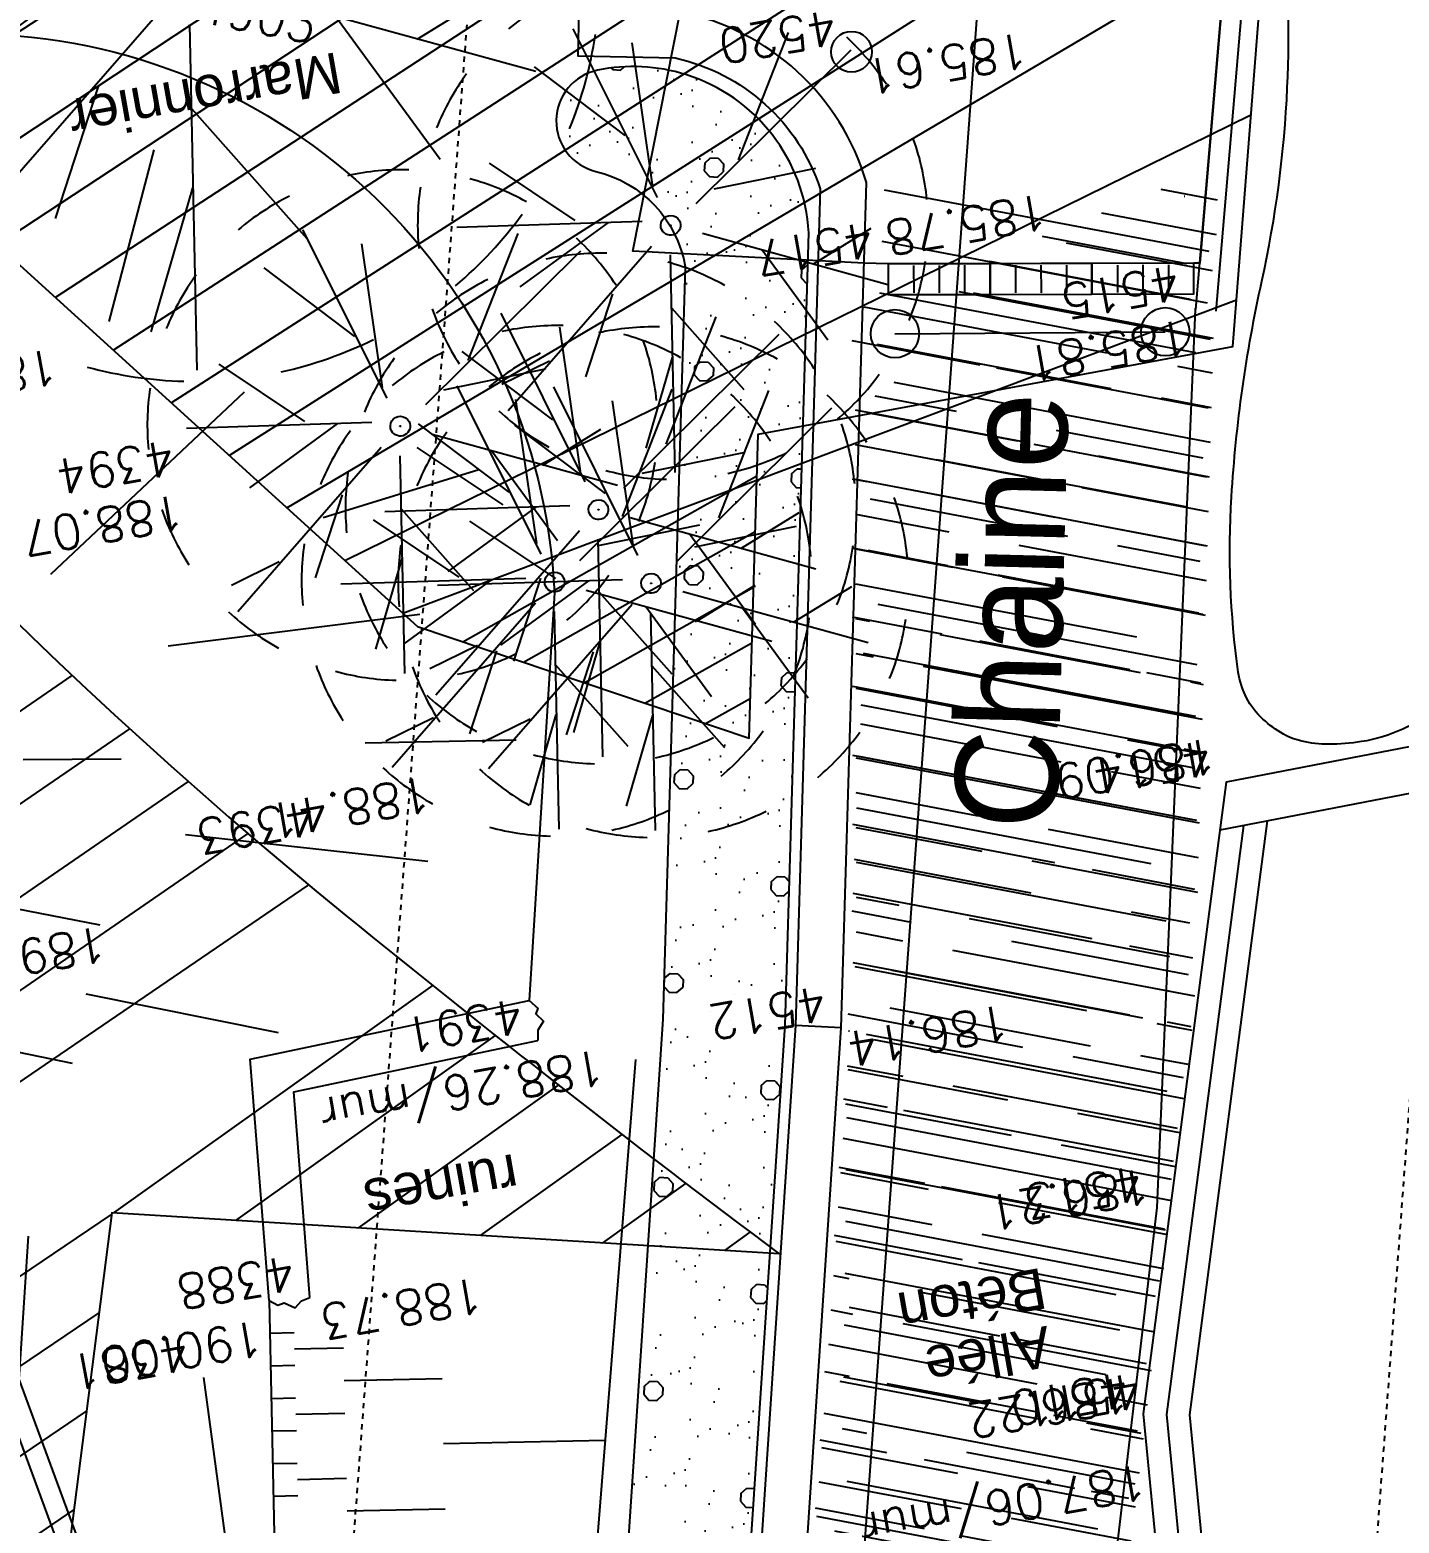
# Model space of a CAD drawing. Extents: x 0 to 613264, y -387505 to 675.
# Drawn here: x 524169 to 537587, y -325397 to -310768 of the extents above; entities that cross this region are included whole.
import ezdxf
from ezdxf.enums import TextEntityAlignment as Align
from ezdxf.lldxf.tags import DXFTag

# ---------------------------------------------------------------- set-up
doc = ezdxf.new("R2010")
doc.units = 0
doc.linetypes.add('STYLE_01', pattern=[0.41664, 0.20828, -0.20836])
for name, color, linetype in [('AEP_SSL', 252, 'Continuous'), ('DWG_280-140115-P - ALTEA-CANA', 252, 'Continuous'), ('Fond topo - ASS', 252, 'Continuous'), ('Fond topo - CLO_MUR', 252, 'Continuous'), ('Fond topo - ESPACE_BOISE', 252, 'Continuous'), ('Fond topo - GAZ', 252, 'Continuous'), ('Fond topo - TAL', 252, 'Continuous'), ('Fond topo - TAL_HAC', 252, 'Continuous'), ('Fond topo - VEG', 252, 'Continuous'), ('Fond topo - VEG_TXT_ESSENCE', 252, 'Continuous'), ('Fond topo - VOI_TXT', 252, 'Continuous'), ('Fond topo - Z_500', 252, 'Continuous'), ('prlm-VRD', 2, 'Continuous'), ('SA - banc', 252, 'Continuous'), ('SA - bordure', 252, 'Continuous'), ('SA - bât E', 252, 'Continuous'), ('SA - béton balayé', 252, 'Continuous'), ('SA - EBC', 252, 'Continuous'), ('SA - enrobé', 252, 'Continuous')]:
    doc.layers.add(name, color=color, linetype=linetype)
for name, color, linetype, plot in [('Fond topo - N', 252, 'Continuous', False), ('Fond topo - NCACHE', 252, 'Continuous', False), ('Fond topo - ZCACHE', 252, 'Continuous', False)]:
    doc.layers.add(name, color=color, linetype=linetype, plot=plot)
doc.layers.add('Fond topo - P', color=252, linetype='Continuous', lineweight=50)
doc.layers.add('Fond topo - VOI', color=252, linetype='Continuous', lineweight=25)
doc.styles.add('2000_ARIAL', font='arial.ttf', dxfattribs={"height": 0.400000006})
doc.styles.add('Futura Std Book', font='')
doc.styles.add('SIMPLEX', font='simplex_.ttf', dxfattribs={"height": 1.25})
doc.styles.get('Futura Std Book').set_extended_font_data('Futura Std Book')
tags = doc.linetypes.add('L1', pattern=[1.0000000298023224, 0.6000000238418579, -0.4000000059604645]).pattern_tags.tags
tags[6:7] = [DXFTag(74, 4), DXFTag(75, 0), DXFTag(340, '0'), DXFTag(46, 0.0), DXFTag(50, 0.0), DXFTag(44, 0.0), DXFTag(45, 0.0)]
tags[4:5] = [DXFTag(74, 4), DXFTag(75, 0), DXFTag(340, '0'), DXFTag(46, 0.0), DXFTag(50, 0.0), DXFTag(44, 0.0), DXFTag(45, 0.0)]
tags = doc.linetypes.add('L16', pattern=[0.37500001490116125, 0.300000011920929, -0.07500000298023224]).pattern_tags.tags
tags[6:7] = [DXFTag(74, 4), DXFTag(75, 0), DXFTag(340, '0'), DXFTag(46, 0.0), DXFTag(50, 0.0), DXFTag(44, 0.0), DXFTag(45, 0.0)]
tags[4:5] = [DXFTag(74, 4), DXFTag(75, 0), DXFTag(340, '0'), DXFTag(46, 0.0), DXFTag(50, 0.0), DXFTag(44, 0.0), DXFTag(45, 0.0)]
tags = doc.linetypes.add('L8', pattern=[0.22500000894069674, 0.1500000059604645, -0.07500000298023224]).pattern_tags.tags
tags[6:7] = [DXFTag(74, 4), DXFTag(75, 0), DXFTag(340, '0'), DXFTag(46, 0.0), DXFTag(50, 0.0), DXFTag(44, 0.0), DXFTag(45, 0.0)]
tags[4:5] = [DXFTag(74, 4), DXFTag(75, 0), DXFTag(340, '0'), DXFTag(46, 0.0), DXFTag(50, 0.0), DXFTag(44, 0.0), DXFTag(45, 0.0)]
pattern_1 = [(34.27639858860678, (-277130161.1279894, -473864756.7787022), (-42.238928459823, 61.97477650275113), [])]

# ---------------------------------------------------------------- blocks, each defined once
blk = doc.blocks.new('ASS07')
at = {"ltscale": 2}
for p, q in [((-0.25, -0.45), (-0.25, 0.4500000000000001)), ((0, -0.45), (0, 0.4500000000000001)), ((0.25, -0.45), (0.25, 0.4500000000000001))]:
    blk.add_line(p, q, dxfattribs=at)
at = {"ltscale": 2, "flags": 128}
blk.add_lwpolyline([(0.5, -0.5), (0.5, 0.5), (-0.5, 0.5), (-0.5, -0.5)], close=True, dxfattribs=at)
blk = doc.blocks.new('GAZ01')
at = {"ltscale": 2}
blk.add_circle((0, 0), 0.2, dxfattribs=at)
blk = doc.blocks.new('PTOPO')
at = {"layer": 'Fond topo - NCACHE', "style": 'SIMPLEX'}
blk.add_attdef('MAT', text='', height=0.34, dxfattribs=at).set_placement((0.09999999986030161, -0.09999999962747097), align=Align.TOP_LEFT)
at = {"layer": 'Fond topo - ZCACHE', "style": 'SIMPLEX'}
blk.add_attdef('ALT', (0.09999999986030161, 0.09999999962747097), '', height=0.34, dxfattribs=at)
blk = doc.blocks.new('VEG12')
at = {"ltscale": 2}
for p, q in [((0.01815258799999997, 0.057406781), (0.100441039, 0.47293725)), ((0.05749608, 0.253444298), (0.145517598, 0.414706841)), ((0.037902722, 0.15845596), (-0.06593155700000003, 0.344147082)), ((-0.158788295, 0.086017079), (-0.245985314, 0.284587218)), ((0.04981112299999996, 0.033821695), (0.391570728, 0.285894318)), ((0.143890955, 0.107467204), (0.230033352, 0.253971609)), ((0.2917471699999999, 0.208620217), (0.392372872, 0.233301274)), ((-0.05229389700000003, 0.02983962500000001), (-0.383643778, 0.204631851)), ((-0.25001839, 0.135126714), (-0.3755999820000001, 0.091127132)), ((0.122915307, -0.02992704099999999), (0.317230371, 0.05540147100000001)), ((0.057557527, -0.01766878999999999), (0.411943876, -0.08413611500000001)), ((-0.05265807700000003, -0.029192154), (-0.412380265, -0.256628677)), ((-0.09359106700000003, -0.049762263), (-0.2956446150000001, -0.04653133200000001)), ((0.184132294, -0.04763066399999999), (0.323120213, -0.192805613)), ((0.01825986499999999, -0.057372749), (0.107637982, -0.4128258760000001)), ((0.02259491799999996, -0.07955337300000001), (0.001649748999999978, -0.36183712)), ((-0.151821475, -0.09483882200000002), (-0.2999525240000001, -0.315936062)), ((0.05371548199999998, -0.188497704), (0.197263789, -0.356749422))]:
    blk.add_line(p, q, dxfattribs=at)
for start, end in [(90, 103.8461539085843), (62.30769199853572, 76.15384597947835), (117.6923078993823, 131.5384619204946), (34.61538499867542, 48.46153799321151), (145.3846149358338, 159.2307690506909), (6.923076979206323, 20.76923090842763), (173.0769230068974, 186.9230769931026), (339.2307689837768, 353.0769230207937), (200.7692310571047, 214.6153850641662), (311.5384620067885, 325.3846150013246), (228.4615380795054, 242.3076921006177), (283.8461540205217, 297.6923080014643), (256.1538460914157, 270)]:
    blk.add_arc((0, 0), 0.496982058, start, end, dxfattribs=at)
blk = doc.blocks.new('VEG14A')
at = {"ltscale": 2, "flags": 128}
for points in [[(0.5, 0, -1), (-0.5, 0, -1)], [(0.016, 0, -1), (-0.016, 0, -1)]]:
    blk.add_lwpolyline(points, format="xyb", close=True, dxfattribs=at)
blk = doc.blocks.new('VEG12A')
at = {"ltscale": 2}
for p, q in [((0.01815258799999997, 0.057406781), (0.100441039, 0.47293725)), ((0.05749608, 0.253444298), (0.145517598, 0.414706841)), ((0.037902722, 0.15845596), (-0.06593155700000003, 0.344147082)), ((-0.158788295, 0.086017079), (-0.245985314, 0.284587218)), ((0.04981112299999996, 0.033821695), (0.391570728, 0.285894318)), ((0.143890955, 0.107467204), (0.230033352, 0.253971609)), ((0.2917471699999999, 0.208620217), (0.392372872, 0.233301274)), ((-0.05229389700000003, 0.02983962500000001), (-0.383643778, 0.204631851)), ((-0.25001839, 0.135126714), (-0.3755999820000001, 0.091127132)), ((0.122915307, -0.02992704099999999), (0.317230371, 0.05540147100000001)), ((0.057557527, -0.01766878999999999), (0.411943876, -0.08413611500000001)), ((-0.05265807700000003, -0.029192154), (-0.412380265, -0.256628677)), ((-0.09359106700000003, -0.049762263), (-0.2956446150000001, -0.04653133200000001)), ((0.01825986499999999, -0.057372749), (0.107637982, -0.4128258760000001)), ((0.184132294, -0.04763066399999999), (0.323120213, -0.192805613)), ((0.02259491799999996, -0.07955337300000001), (0.001649748999999978, -0.36183712)), ((-0.151821475, -0.09483882200000002), (-0.2999525240000001, -0.315936062)), ((0.05371548199999998, -0.188497704), (0.197263789, -0.356749422))]:
    blk.add_line(p, q, dxfattribs=at)
for start, end in [(90, 103.8461539085843), (62.30769199853572, 76.15384597947835), (117.6923078993823, 131.5384619204946), (34.61538499867542, 48.46153799321151), (145.3846149358338, 159.2307690506909), (6.923076979206323, 20.76923090842763), (173.0769230068974, 186.9230769931026), (339.2307689837768, 353.0769230207937), (200.7692310571047, 214.6153850641662), (311.5384620067885, 325.3846150013246), (228.4615380795054, 242.3076921006177), (283.8461540205217, 297.6923080014643), (256.1538460914157, 270)]:
    blk.add_arc((0, 0), 0.496982058, start, end, dxfattribs=at)
blk = doc.blocks.new('A$C1F970F0F')
at = {"layer": 'Fond topo - VEG'}
h = blk.add_hatch(dxfattribs=at)
h.set_pattern_fill('TP146*130', color=256, scale=20.0000003, angle=-10.72360141139323, style=0, pattern_type=2)
h.set_pattern_definition([(267.1623470238551, (5797.476316439056, 2674.924284191456), (94.92676903419465, -104.8279977903264), [7.653668714805026, -192.3463348851949]), (267.1623470238551, (5815.931250627054, 2674.009529851248), (94.92676903419465, -104.8279977903264), [7.653668714805026, -192.3463348851949]), (312.1623470238551, (5797.097412814957, 2667.280000101748), (199.754755486811, -9.901228179996846), [7.653668714805029, -133.7676900065153]), (312.1623470238551, (5810.793850895758, 2679.682780171273), (199.754755486811, -9.901228179996846), [7.653668714805029, -133.7676900065153]), (42.1623470238552, (5797.487144940587, 2674.923747452381), (9.901228179996725, 199.754755486811), [7.653668714805029, -133.7676900065153]), (42.1623470238552, (5809.879096628511, 2661.227845993156), (9.901228179996725, 199.754755486811), [7.653668714805029, -133.7676900065153]), (357.1623470238552, (5802.234703683674, 2661.606755042375), (104.8279977903263, 94.9267690341947), [7.653668714805024, -192.3463348851949]), (357.1623470238552, (5803.149566773293, 2680.061683872666), (104.8279977903263, 94.9267690341947), [7.653668714805024, -192.3463348851949]), (267.1623470238551, (5795.238087393476, 2728.97252944275), (57.45112285733324, -52.90906035294524), [0, -100.0000014999999]), (267.1623470238551, (5807.375360310454, 2736.292635855522), (57.45112285733324, -52.90906035294524), [0, -100.0000014999999]), (267.1623470238551, (5787.712082887806, 2745.399255346415), (57.45112285733324, -52.90906035294524), [0, -100.0000014999999]), (267.1623470238551, (5753.508594646601, 2728.319595069722), (57.45112285733324, -52.90906035294524), [0, -100.0000014999999]), (267.1623470238551, (5748.954771963539, 2715.629476786984), (57.45112285733324, -52.90906035294524), [0, -100.0000014999999]), (267.1623470238551, (5771.861328105058, 2692.81348459426), (57.45112285733324, -52.90906035294524), [0, -100.0000014999999]), (267.1623470238551, (5782.823956359816, 2696.230957689406), (57.45112285733324, -52.90906035294524), [0, -100.0000014999999]), (267.1623470238551, (5783.547242117267, 2680.766187668477), (57.45112285733324, -52.90906035294524), [0, -100.0000014999999]), (267.1623470238551, (5787.003488719228, 2706.742934923612), (57.45112285733324, -52.90906035294524), [0, -100.0000014999999]), (267.1623470238551, (5764.708947579706, 2706.71862177738), (57.15408599563941, -58.9017033377054), [0, -110.0000016499999])])
h.paths.add_polyline_path([(5681.66742986316, 2780.482300601216), (5658.536873919245, 2004.343335571921), (5619.006646432916, 1406.703742254356), (5617.987765996765, 1401.542539254419), (5616.52230896847, 1396.489958774296), (5614.621459933124, 1391.584563068729), (5612.29972647736, 1386.863791148782), (5609.574828545349, 1382.3636727184), (5606.467563117906, 1378.118553703728), (5603.001645376591, 1374.16083362911), (5599.20352797278, 1370.520718514047), (5595.102198787152, 1367.225990450362), (5590.728960008588, 1364.301795409157), (5586.117189011484, 1361.770451556513), (5581.302083595014, 1359.651278350791), (5576.320393890637, 1357.960449965816), (5571.210140762502, 1356.710870987855), (5566.010326932775, 1355.912078514252), (5560.760638231614, 1355.570169060856), (5555.501141228136, 1355.687752031819), (5550.271977580635, 1356.263930161665), (5545.11305712961, 1357.294305977657), (5540.063753883215, 1358.771015297603), (5535.162605037935, 1360.682787641265), (5530.447016990745, 1363.015032047826), (5525.952980299728, 1365.749948497546), (5521.714793979269, 1368.86666334788), (5517.764804960572, 1372.341389291219), (5514.13316019417, 1376.147606520628), (5510.847577076115, 1380.256265449395), (5507.933131906037, 1384.636007816885), (5505.412068208559, 1389.253406592137), (5503.30362721131, 1394.07322101816), (5501.623900934332, 1399.058665194179), (5500.385709502603, 1404.17168932188), (5499.598502949356, 1409.373269773469), (5499.268289316718, 1414.623707260269), (5538.65493396372, 2010.092538035029), (5560.635492601554, 2747.643678896581), (5560.206414730346, 2749.93513978078), (5559.731606054257, 2752.217563402725), (5559.211256482309, 2754.490037201927), (5558.645573957686, 2756.751652501255), (5558.034784842466, 2759.001505287169), (5557.379133304812, 2761.238695851832), (5556.67888134946, 2763.462329830002), (5555.934308983402, 2765.671518072867), (5555.145714034252, 2767.865377440743), (5554.313411686473, 2770.043030606538), (5553.43773467201, 2772.203607062318), (5552.519033258503, 2774.346242931962), (5551.557674540803, 2776.470081484482), (5550.554043042682, 2778.57427368359), (5549.508540024309, 2780.65797803448), (5548.421583507185, 2782.720361716559), (5547.29360808976, 2784.760599860063), (5546.125064635457, 2786.777877026956), (5544.916420362799, 2788.771386435557), (5543.66815863605, 2790.74033123243), (5542.380778495201, 2792.683924012668), (5541.054794617835, 2794.601387869777), (5539.690737226932, 2796.491956033987), (5538.28915148013, 2798.354872651427), (5536.850598116495, 2800.189392946002), (5535.375651952225, 2801.994783409488), (5533.864902899685, 2803.77032217727), (5532.318954921324, 2805.515299510818), (5530.738426069192, 2807.229017505835), (5529.123948406592, 2808.91079105497), (5527.47616728713, 2810.559947794782), (5525.795741647244, 2812.175828524269), (5524.08334318197, 2813.75778698182), (5522.339656752543, 2815.305190621104), (5520.565379328536, 2816.817420906204), (5518.761220382299, 2818.293873142116), (5516.927901197816, 2819.733957079593), (5515.066154939328, 2821.137096902133), (5513.176725696759, 2822.502731691128), (5511.260369177553, 2823.830315200054), (5509.317851381225, 2825.119316863782), (5507.349949027765, 2826.369221433087), (5505.357448910872, 2827.579528812767), (5503.341147734334, 2828.749755324871), (5501.301851515858, 2829.879433063297), (5499.24037565085, 2830.968110355651), (5497.157544523506, 2832.015351836902), (5495.054190592445, 2833.020739001689), (5492.931155047894, 2833.983869795506), (5490.789286633892, 2834.904359027322), (5488.629441763357, 2835.781838726945), (5486.452483888647, 2836.615958074647), (5484.259283416281, 2837.406383701674), (5482.050717317356, 2838.152799384879), (5479.8276684766, 2838.854906738718), (5477.591025829628, 2839.512425189266), (5475.341683612883, 2840.12509164231), (5473.080541113362, 2840.692661289059), (5473.080541078703, 2840.692661106047), (5468.688737542648, 2841.960055526551), (5464.428678193062, 2843.617197897318), (5460.334872862135, 2845.650664104543), (5456.440484802174, 2848.043981604998), (5452.777061658674, 2850.777762460061), (5449.374280075272, 2853.829860802604), (5446.259705299059, 2857.175552202712), (5443.458568061404, 2860.787733932626), (5440.993559783887, 2864.637144415537), (5438.884648921045, 2868.692600188307), (5437.148919364055, 2872.921248876083), (5435.800431992354, 2877.288835034529), (5434.8501105725, 2881.75997768468), (5434.305653589713, 2886.298456775687), (5434.171471500523, 2890.86750725053), (5434.448651308794, 2895.430115994212), (5435.134947556304, 2899.949322120912), (5436.224800847504, 2904.388516501763), (5437.709382353571, 2908.711738078892), (5439.576665802888, 2912.883965163694), (5441.811524688318, 2916.871399495099), (5444.395854936775, 2920.641739598998), (5447.30872130593, 2924.16444254519), (5450.526527229422, 2927.410971879695), (5454.023205786261, 2930.355027717632), (5457.770431283464, 2932.972761178698), (5461.737848075359, 2935.242966221744), (5465.89331674634, 2937.147252551116), (5470.20317486625, 2938.670193867316), (5474.632508940281, 2939.799453144396), (5491.936850364927, 2942.482055398004), (5509.424065647035, 2943.395230446827), (5526.913696670744, 2942.529554882783), (5544.225260336737, 2939.893962047129), (5561.180111126032, 2935.515649492655), (5576.270573065533, 2930.003970629386), (5590.781744124218, 2923.110019586539), (5604.587333433745, 2914.893794910339), (5617.567190713609, 2905.426802131103), (5629.608352033614, 2894.791432965449), (5640.606023114122, 2883.080247057422), (5650.464490995399, 2870.395166904895), (5659.097957237276, 2856.846591152676), (5666.431284737977, 2842.5524331534), (5672.400651331225, 2827.637095096568), (5676.954105701998, 2812.230385564551), (5680.05201893188, 2796.466389365343)])
at = {"layer": 'SA - béton balayé'}
h = blk.add_hatch(dxfattribs=at)
h.set_pattern_fill('BETON_BALAYE', color=256, scale=49.99999999999999, angle=-10.72360141139323, style=0, pattern_type=2)
h.set_pattern_definition([(349.2763985886067, (-277130161.1279894, -473864756.7787022), (117.3825536141096, 28.65896207176165), [749.9999999999999, -99.99999999999999, 250, -49.99999999999999]), (349.2763985886067, (-277130091.1375459, -473864744.5890418), (-36.75306622226226, 74.64222748057564), [150, -16.5, 299.9999999999999, -37.49999999999999]), (349.2763985886067, (-277130128.6565508, -473864719.6726964), (261.6928111209335, -15.46358973923611), [399.9999999999999, -69.99999999999999, 200, -49.99999999999999])])
h.paths.add_polyline_path([(5928.699840157768, 1025.806114872447), (5659.273933119624, 1047.541292403426), (5653.410551694388, 1047.978742823838), (5673.886726811051, 1403.073758729366), (5713.482762941067, 2001.708284296739), (5735.806186699843, 2750.764163918728), (6064.736897038219, 2750.755663699648), (6022.9459868128, 1825.675444912971)])
at = {"layer": 'SA - EBC'}
h = blk.add_hatch(dxfattribs=at)
h.set_pattern_fill('_USER', color=256, scale=74.99999999999999, angle=-325.7236014113932, style=0, pattern_type=0)
h.set_pattern_definition(pattern_1)
edge = h.paths.add_edge_path()
edge.add_line((5801.470568619522, -3162.013069131843), (4083.559282644929, -3271.123614088357))
edge.add_line((4083.559282644929, -3271.123614088356), (4014.481307725509, -3717.332461968055))
edge.add_line((4014.48130772551, -3717.332461968055), (3135.517961824245, -3810.19300101904))
edge.add_line((3135.517961824245, -3810.19300101904), (2274.245008604417, -3693.648081323564))
edge.add_line((2274.245008604417, -3693.648081323564), (1554.636776175834, -3420.099318784944))
edge.add_arc((2508.775769578408, -2315.674454232369), 1459.498372788833, 157.1868533427094, 229.1754823893534, ccw=False)
edge.add_arc((1966.013830892235, -2087.371785851423), 870.6752834691503, 94.3015183869224, 157.1868533106914, ccw=False)
edge.add_line((1900.708697991695, -1219.149067345796), (2859.239020416566, -1223.495634912559))
edge.add_arc((3100.860739749298, 1265.329539486049), 2500.526305395239, 264.4549516394795, 302.9422754293212)
edge.add_arc((4209.331858878893, -445.3369775435177), 462.1229708170858, 302.9422754305585, 376.8336969250394)
edge.add_arc((2214.122706379954, -1049.006753214115), 2546.655714682971, 16.8336969158998, 38.14703645440247)
edge.add_arc((3041.32627014761, -399.2990096244524), 1494.806919462396, 38.14703657403813, 72.97328584086019)
edge.add_line((3479.031970107599, 1029.988031775616), (2182.437305702805, 1414.38613606858))
edge.add_line((2182.437305702805, 1414.38613606858), (1056.590900019184, 1822.819186472099))
edge.add_arc((1766.412018482452, 3779.442320525911), 2081.398594438606, 212.7495497786225, 250.0603089288685, ccw=False)
edge.add_line((15.86575126143373, 2653.472571668582), (-104.0907319930869, 3091.26353710603))
edge.add_line((-104.0907319930869, 3091.26353710603), (-169.6986146466322, 3639.54836895815))
edge.add_line((-169.6986146466322, 3639.548368958149), (-35.58090533515337, 6158.014854826562))
edge.add_arc((-194.3533792400212, 7143.826589584332), 998.5156357593988, 279.1493507374978, 373.962283499627)
edge.add_arc((2392.201579171132, 7786.918955579627), 1666.786287877102, 172.6269749467245, 193.9622835974407, ccw=False)
edge.add_arc((-45.50651600643437, 8102.354993671941), 791.2455775503726, -7.373025019439765, 16.43829965925021)
edge.add_line((713.3969204091394, 8326.263765657093), (486.7428317772967, 9142.81155059313))
edge.add_line((486.7428317772967, 9142.811550593131), (1338.845530021721, 9564.23852196786))
edge.add_line((1338.845530021721, 9564.23852196786), (1632.623584095551, 8945.24637913095))
edge.add_line((1632.623584095551, 8945.246379130947), (1394.029444699765, 8829.874494032001))
edge.add_line((1394.029444699765, 8829.874494032001), (1731.997733793977, 8131.230781666551))
edge.add_arc((1233.216649704336, 7889.945865525577), 554.0766919865823, -19.640967550384175, 25.815335324856676, ccw=False)
edge.add_line((1755.055695752756, 7703.706797235046), (1558.214479468655, 6807.520788570679))
edge.add_line((1558.214479468655, 6807.52078857068), (1570.021725572625, 6609.158708993335))
edge.add_line((1570.021725572625, 6609.158708993335), (1852.913141606868, 5734.125706863067))
edge.add_line((1852.913141606869, 5734.125706863067), (2726.748207475315, 4020.986816292172))
edge.add_line((2726.748207475315, 4020.986816292172), (3802.352916265851, 4004.947770972833))
edge.add_arc((8355.58168857983, 5950.706307988518), 4951.552134169374, 203.138762427905, 230.8301436200186)
edge.add_arc((13583.66465597079, 12367.85935474512), 13228.79229856088, 230.8301435441083, 233.1638398044412)
edge.add_line((5652.622255943647, 1780.153648245416), (4998.697813068342, 1820.441475819727))
edge.add_line((4998.697813068342, 1820.441475819727), (4863.841220233488, 767.0816613875431))
edge.add_line((4863.841220233488, 767.0816613875434), (5595.355488733695, 631.185878681516))
edge.add_line((5595.355488733695, 631.1858786815158), (5852.747939948536, -2020.707044821664))
edge.add_line((5852.747939948536, -2020.707044821665), (5881.394298709887, -2966.563612924887))
edge.add_line((5881.394298709887, -2966.563612924887), (5801.470568619523, -3162.013069131842))
h = blk.add_hatch(dxfattribs=at)
h.set_pattern_fill('_USER', color=256, scale=74.99999999999999, angle=-325.7236014113932, style=0, pattern_type=0)
h.set_pattern_definition(pattern_1)
h.paths.add_polyline_path([(5258.989506963931, 4651.014984356799), (4979.666822061707, 4274.583990936589), (4332.460325507403, 4149.863381154346), (4205.794518420665, 3635.760149207731), (4511.894464099185, 3183.273493731516), (4833.004681518186, 2817.029383936907), (5298.321323071383, 2394.807127551241), (5623.096600573816, 2285.432920207038), (5632.124077353954, 2583.278516646508), (6097.045013464067, 2669.092105601658), (6136.1138070537, 3163.451616814499)])
at = {"layer": 'AEP_SSL', "elevation": 9.999999999999998e-08, "flags": 128}
blk.add_lwpolyline([(-2009.46431272992, 953.3121996921549), (-1974.130445357614, -2549.104167440536), (-1760.191604675106, -3033.974676226209), (-1600.127185498399, -3169.916464212493), (-1007.958216168089, -3359.143878629571), (-742.7402135561805, -3373.227271705965), (185.7644486929067, -3466.149391532337), (1457.680139553027, -3407.246855666408), (3098.737656271729, -3442.411852942929), (4165.909978031491, -3426.731274088185), (4366.116630586753, -3387.312489108264), (5044.428961021786, -3091.927656257742), (5412.289028469191, -2796.609514369696), (5536.700633028197, -2598.110987192279), (5703.441363650248, 1048.232751273365), (5867.406317671058, 3278.047774201862), (6182.748241543506, 4434.064793799239), (6284.146511390897, 4550.427419959863), (6475.981668657886, 4711.41474985716), (8025.350887839351, 5692.826034684554), (8693.398131395103, 6258.370148193826), (10978.7345952306, 10130.53863316135)], dxfattribs=at)
at = {"layer": 'DWG_280-140115-P - ALTEA-CANA', "linetype": 'STYLE_01', "ltscale": 25, "elevation": 9.999999999999998e-08, "flags": 128}
for points in [[(5043.004125510934, -2459.255041660273), (5122.727729839645, -1010.298626305045), (5206.499599843033, 1109.868669945372), (5375.865241031976, 3373.505670248891), (5731.166894470631, 4674.090360429283), (5963.608433077427, 4936.073710200793)], [(6035.461037273133, -2689.127097192409), (6121.64256367179, -1057.51115667685), (6205.025182619102, 1052.804655306938), (6365.893186155989, 3202.867456399637), (6636.799193089617, 4194.521173234315), (6692.315677062305, 4259.243408586225)]]:
    blk.add_lwpolyline(points, dxfattribs=at)
at = {"layer": 'Fond topo - CLO_MUR', "ltscale": 2, "flags": 128}
blk.add_lwpolyline([(5456.395142128901, 2998.98686879822), (5455.365630533699, 2953.998646832196), (5550.618438652878, 2951.818879088522, -0.2646358973957096), (5692.955421208539, 2823.551490841562), (5668.527035515716, 2003.864235244971), (5628.984842897508, 1406.04374522648), (5673.886726811051, 1403.073758729366), (5713.482762941067, 2001.708284296739), (5738.159569745276, 2829.731237332841, 0.2791888452511282), (5555.777136190662, 2996.712608426972)], format="xyb", close=True, dxfattribs=at)
for points in [[(7729.775850657367, 2529.792272331421), (7717.182207746737, 2577.243415526799), (6855.315812784065, 2389.791348361846), (6090.52216368086, 2242.349146044374), (6009.431174386463, 1623.419208712546), (6192.189599084393, -258.9440134780217), (6280.407379690027, -460.4821566829457), (6565.739909591483, -1112.33927420372), (7208.990751020285, -977.770748331734), (7846.813960176586, -837.1789171364164)], [(7530.631141939715, 2495.157360655585), (6864.3582137196, 2345.705981089259), (6084.362195063698, 2195.33296111637)], [(6130.9228353608, 2204.309242733205), (6054.716400969227, 1622.660848794694), (6236.286560473432, -247.463558646892), (6321.631090828101, -442.4376105136299), (6592.30553380346, -1060.807560527946), (7199.539916908129, -933.7737029876957), (7837.12738935258, -793.2338338359044)], [(5152.736620051648, 1734.471776474247), (5134.425246499055, 1970.978951287612), (5407.807740428174, 2028.506503869262)], [(5407.807740462833, 2028.506504052274), (5416.310759509335, 2020.99771179862), (5414.073216608393, 2015.273696717858), (5421.557216200136, 2008.092813322695), (5421.557216148149, 2008.092813048178), (5416.233451123322, 1999.237153894407), (5416.044504946027, 1989.363743232875)], [(5713.482762941067, 2001.708284296739), (5668.527035515716, 2003.864235244971)], [(5192.617266290317, 1737.55950279031), (5177.015851152093, 1939.065228302399), (5416.044504946027, 1989.363743232875)], [(5152.73662001699, 1734.471776291236), (5161.510170000093, 1730.101926724616), (5167.74129292239, 1732.209381318783), (5178.365625447972, 1727.507613462373), (5184.721860549393, 1734.223692189781), (5192.617266290317, 1737.55950279031)]]:
    blk.add_lwpolyline(points, dxfattribs=at)
at = {"layer": 'Fond topo - CLO_MUR', "linetype": 'L16', "ltscale": 2, "flags": 128}
blk.add_lwpolyline([(6107.642515212248, 2199.821101924788), (6032.073787623084, 1623.040028527021), (6214.238079781343, -253.203786299886), (6301.019235204304, -451.4598838248862), (6588.240588227807, -1107.63211648359)], dxfattribs=at)
at = {"layer": 'Fond topo - ESPACE_BOISE', "linetype": 'L1', "ltscale": 2, "flags": 128}
blk.add_lwpolyline([(5801.470568619522, -3162.013069131843), (4083.559282644929, -3271.123614088356), (4014.48130772551, -3717.332461968055), (3135.517961824245, -3810.19300101904), (2274.245008604417, -3693.648081323564), (1554.636776175834, -3420.099318784944, -0.3248648439675891), (1163.447808694293, -1749.787382690587, -0.2814891279475962), (1900.708697991695, -1219.149067345796), (2859.239020416566, -1223.495634912559, 0.1695292870025676), (4460.631470672048, -833.159289007697, 0.3340686001642133), (4651.652558133293, -311.5085830883972, 0.09326601102169153), (4216.884593398947, 524.0158635944096, 0.153138720952933), (3479.031970107599, 1029.988031775616), (2182.437305702805, 1414.38613606858), (1056.590900019184, 1822.819186472099, -0.1642525569996709), (15.86575126143373, 2653.472571668582), (-104.0907319930869, 3091.26353710603), (-169.6986146466322, 3639.548368958149), (-35.58090533515337, 6158.014854826562, 0.4390366150430304), (774.660880078399, 7384.751557306568, -0.09336270405047195), (739.1967976091219, 8000.81547627212, 0.104271961321091), (713.3969204091394, 8326.263765657093), (486.7428317772967, 9142.811550593131), (1338.845530021721, 9564.23852196786), (1632.623584095551, 8945.246379130947), (1394.029444699765, 8829.874494032001), (1731.997733793977, 8131.23078166655, -0.2009829630843761), (1755.055695752756, 7703.706797235046), (1558.214479468655, 6807.52078857068), (1570.021725572625, 6609.158708993335), (1852.913141606869, 5734.125706863067), (2726.748207475315, 4020.986816292172), (3802.352916265851, 4004.947770972833, 0.121417881002313), (5228.074839294609, 2111.882341611708, 0.01018302282179253), (5652.622255943647, 1780.153648245416), (4998.697813068342, 1820.441475819727), (4863.841220233488, 767.0816613875434), (5595.355488733695, 631.1858786815158), (5852.747939948536, -2020.707044821665), (5881.394298709887, -2966.563612924887)], format="xyb", close=True, dxfattribs=at)
blk.add_lwpolyline([(5258.989506963931, 4651.014984356799), (4979.666822061707, 4274.583990936589), (4332.460325507403, 4149.863381154346), (4205.794518420665, 3635.760149207731), (4511.894464099185, 3183.273493731516), (4833.004681518186, 2817.029383936907), (5298.321323071383, 2394.807127551241), (5623.096600573816, 2285.432920207038), (5632.124077353954, 2583.278516646508), (6097.045013464067, 2669.092105601658), (6136.1138070537, 3163.451616814499)], close=True, dxfattribs=at)
at = {"layer": 'Fond topo - TAL', "linetype": 'L8', "ltscale": 2, "flags": 128}
for points in [[(4863.585551100348, 2975.512084517411, -0.3975868780723714), (5432.471705285746, 2427.690768590153), (5407.80774051968, 2028.506503851933)], [(5511.720533736774, 1970.685992963102), (5469.65405216918, 1443.10987456029, 0.3114452429973963), (5373.365730127174, 1338.935073332912), (5357.771929083377, 1103.869262108222, 0.543908174728382), (5418.894990745329, 1058.291169110687, -0.2964359712726868), (5528.270491394276, 1033.74212871635), (5567.851629362558, 757.6249258647738)], [(4896.494145732232, 1795.354174374691), (4887.396724383696, 1654.452406269947), (5010.229639809667, 1321.240776761309, 0.0640209949827817), (5312.295861003335, 553.1526045271564), (5345.165964579062, 411.4034596100782), (5395.943815012242, 45.24917235305611), (5575.903172571897, -764.6772311950485), (5561.052517162196, -1771.728039321692), (5443.38340620394, -2428.385701474031)]]:
    blk.add_lwpolyline(points, format="xyb", dxfattribs=at)
at = {"layer": 'Fond topo - TAL', "ltscale": 2, "flags": 128}
blk.add_lwpolyline([(5152.73662001699, 1734.471776291236), (5159.696713209993, 1415.134485441553), (5225.028864021403, 1162.152916336954), (5286.74877636237, 970.3112397656773), (5448.28975735433, 737.23001961378)], dxfattribs=at)
at = {"layer": 'Fond topo - TAL_HAC', "ltscale": 2}
for p, q in [((4911.768534434015, 2264.433542922476), (5007.763990246272, 2265.367599685886)), ((4892.757638942243, 2120.843195731982), (4987.003238517387, 2102.573905801195)), ((4973.394937967139, 2034.873287768835), (5161.668594890087, 1997.22982738735)), ((4865.76181853603, 1986.546193146373), (4959.786637600592, 1967.172670080836)), ((5153.432629384537, 1702.538047310876), (5177.426930870351, 1703.061013369261)), ((5177.77493552224, 1687.094148648151), (5225.76353864291, 1688.140080926272)), ((5154.128638643249, 1670.604318256339), (5178.122940185911, 1671.127284114384)), ((5226.45954795847, 1656.206351671394), (5322.436754153371, 1658.298215857281)), ((5154.824647976137, 1638.670589092968), (5178.818949461953, 1639.193555151353)), ((5179.1669541485, 1623.226690613254), (5227.155557234511, 1624.272622708363)), ((5155.520657291697, 1606.73685983809), (5179.5149588295, 1607.259826170993)), ((5323.828772796959, 1594.43075791389), (5481.99455110491, 1597.87804828872)), ((5156.216666659245, 1574.80313085773), (5180.210968167936, 1575.326096911783)), ((5180.558972831606, 1559.359232378016), (5228.547575826113, 1560.405164490455)), ((5156.912675935286, 1542.869401894699), (5180.906977535483, 1543.392367931423)), ((5229.243585159001, 1528.471435327083), (5325.220791353901, 1530.56329951297))]:
    blk.add_line(p, q, dxfattribs=at)
at = {"layer": 'Fond topo - TAL_HAC', "ltscale": 2, "flags": 128}
for points in [[(4996.110759544651, 2693.483219990272), (5040.093505845768, 2861.70622434965)], [(4938.920358710557, 2446.133105225571), (5128.65351927327, 2624.834049295069)], [(5205.709004094817, 2501.470033245763), (5358.42137222466, 2548.70942950979)], [(5053.799166876795, 2375.912138986372), (5300.468397957519, 2407.089008982155)], [(5247.049329650356, 2280.739605870557), (5394.878302788581, 2283.900278707974)], [(5070.736743772337, 2190.959390544754), (5308.318937887425, 2165.006352446093)]]:
    blk.add_lwpolyline(points, dxfattribs=at)
at = {"layer": 'Fond topo - VEG', "linetype": 'L8', "ltscale": 2, "flags": 128}
for points in [[(6126.727747049433, 2304.061476285623, -0.1732888690432868), (6102.581235373374, 2349.997525856042, -0.0508890116308752), (6095.857340735886, 2521.875654710492, -0.0386629591409588), (6125.608919157425, 2733.183983206446, 0.04316977958239364), (6150.559671984999, 2922.734117696825, 0.0353710499508257), (6145.998574597054, 3097.317748161249, -0.04151246656344463), (6143.935963930468, 3246.17985755902, -0.07825849820887826), (6179.607406451853, 3401.805474372008, 0.07744789971661276), (6215.901003647436, 3558.981919075625, 0.06149378927511025), (6208.375924854068, 3707.902976237563, -0.06073956917948042), (6200.531552762145, 3858.647761765046, -0.05204674825157406), (6230.7983895258, 4031.505901908121, 0.06675750323585504), (6250.469210656124, 4167.142637314562, 0.025670157375637), (6245.881806278992, 4280.002391043279, -0.02651846335887715), (6241.626195431167, 4389.264050757969, -0.01155330390985834), (6243.355179510549, 4435.719484082019, -0.01897018986328855), (6246.13278066693, 4463.901413466268, -0.1145297545621785), (6255.789441754406, 4489.229968720707, -0.08440652786009567), (6280.997918423193, 4515.714197702435, -0.1084198486250266), (6305.800532160016, 4526.959256335407, -0.1011423353125477), (6334.947780047085, 4527.194413794164, -0.1032633884982007), (6365.949027258232, 4514.111820601956, -0.1071998021190175), (6388.110607905014, 4490.422289899531, -0.05568834109540827), (6405.779070714256, 4451.614851286478, -0.07246199636495074), (6411.377345286576, 4419.255514848068, -0.02401529230777726), (6410.576199302544, 4381.797833343162, 0.02046775607659728), (6409.324746116832, 4337.862569346122, 0.03858989738268137), (6418.61477645759, 4234.450990949024, -0.05510517158192826), (6422.73706464406, 4161.745127455149, -0.06022444819988705), (6414.040487528225, 4112.201962683026, 0.04813009251129964), (6401.682945357792, 4050.570387419985, 0.03319103436730272), (6399.339312853017, 3984.279470352506, -0.02318773307712683), (6397.882876964231, 3889.395712822452, -0.06193645145952207), (6373.687695968691, 3760.413536495536, 0.05632341114831078), (6345.51491510971, 3618.977442973709, 0.1063178399564556), (6363.514090879794, 3478.851422113212, -0.09680147185014497), (6386.13497547047, 3325.642968625706, -0.07888339118735782), (6359.437800283662, 3196.499683631936, 0.0976752058397291), (6341.722232569164, 3091.124721665765, 0.05553186209350269), (6357.096499566722, 2981.328348065176, -0.07160716225814948), (6366.305953621561, 2895.668239978307, -0.003764726506217527), (6361.813234161172, 2792.213188795524, -0.004345252965709072), (6356.467450687216, 2702.654249848009, -0.003010567731100479), (6347.428315699053, 2581.271676234953, -0.01408587215240294), (6344.610134765176, 2555.404935589592, -0.04006767187352891), (6336.954146448975, 2520.643757193586, 0.02217965443780103), (6320.906362764812, 2458.451016601791, 0.02305005866794476), (6313.405529578435, 2412.578617432685, -0.02117118948215652), (6305.42732584992, 2362.609032426789, -0.05258098112305663), (6295.575532431511, 2331.395087404863, -0.06419298512500282), (6281.795473714037, 2308.35432565896, -0.120668352995315), (6263.740191009645, 2294.242634630788, -0.06491961111852344), (6223.384009530683, 2282.042473573803, -0.04286411078666719), (6190.998804359751, 2279.503356150837, -0.05265038566489467), (6164.695281395306, 2282.478668846067, -0.07490502267167237), (6146.951645691664, 2289.307145747945, -0.05675209825271085)], [(5681.66742986316, 2780.482300601216, 0.3129583549173502), (5561.180111126032, 2935.515649492655, 0.1277232230627884), (5474.632508940281, 2939.799453144396, 0.8008543665691817), (5473.080541078703, 2840.692661106047, -0.2983462869297074), (5560.635492601554, 2747.643678896581), (5538.65493396372, 2010.092538035029), (5499.268289316718, 1414.623707260269, 0.9182683776544964), (5619.006646432916, 1406.703742254356), (5658.536873919245, 2004.343335571921)]]:
    blk.add_lwpolyline(points, format="xyb", close=True, dxfattribs=at)
at = {"layer": 'Fond topo - VOI', "linetype": 'L16', "ltscale": 2, "flags": 128}
blk.add_lwpolyline([(5885.433544670601, -1160.638824703835), (5893.049179042596, 63.71261216577636), (5896.498353423958, 594.27055998838), (5926.884942115833, 1010.569223018564), (6022.9459868128, 1825.675444912971), (6060.621236201661, 2705.53410676588), (6060.736130674379, 2706.811345620326)], dxfattribs=at)
at = {"layer": 'Fond topo - VOI', "linetype": 'L8', "ltscale": 2, "flags": 128}
blk.add_lwpolyline([(4916.670789571437, 1797.445066446339), (4907.628248765202, 1657.393292714828), (5029.36398459718, 1327.158006802055, 0.06431939295348131), (5331.153447349508, 560.3676835223466), (5364.852579906286, 415.0434311882591), (5415.643120759599, 48.79763488427534), (5595.427037839852, -760.3391798385524)], format="xyb", dxfattribs=at)
blk.add_lwpolyline([(5088.515522989952, 1659.226465823273), (5128.801127738278, 1361.599073074918), (5254.855871244914, 960.2006673158943), (5468.850842679809, 669.6589796635931), (5625.650588417848, 675.8970783981483)], dxfattribs=at)
at = {"layer": 'SA - banc', "elevation": 9.999999999999998e-08, "flags": 128}
blk.add_lwpolyline([(5766.11415310431, 2681.682730455937), (6030.932372982445, 2683.545790326803)], dxfattribs=at)
at = {"layer": 'SA - banc'}
for centre in [(6030.932372982445, 2683.545790326803), (5766.11415310431, 2681.682730455937)]:
    blk.add_circle(centre, 23.6768464, dxfattribs=at)
at = {"layer": 'SA - bordure', "elevation": 9.999999999999998e-08, "flags": 128}
for points in [[(6170.297797791402, 6117.033257469077), (6204.970432962968, 5456.184269140444), (6198.184139780045, 4315.030256060149), (6060.621236201661, 2705.53410676588)], [(6193.646684083801, 6053.728895439572), (6224.973551123254, 5456.649144423563), (6218.179066948014, 4314.117762685518), (6080.548583598274, 2703.83092545444)]]:
    blk.add_lwpolyline(points, dxfattribs=at)
at = {"layer": 'SA - enrobé'}
blk.add_lwpolyline([(6198.184139780045, 4315.030256060149), (6064.736897038219, 2750.755663699648), (6058.983013706526, 2750.626414559865), (5759.433549099456, 2750.060019310214), (5735.806186699843, 2750.764163918728), (5509.099509814258, 2762.637130357428), (5555.777136190662, 2996.712608426972), (5104.899173459099, 3100.991055113996), (4572.587388874553, 3138.551197714189), (4572.7933101014, 3159.23374594263), (4745.451040933751, 3782.601481191716)], dxfattribs=at)
at = {"layer": 'Fond topo - ASS', "ltscale": 2, "xscale": 99.84999999999998, "yscale": 30, "zscale": 99.99999999999997, "rotation": 180.1083360554341}
for p in [(5809.38682220342, 2735.154445329676), (5909.236643848174, 2735.343243946743), (6009.086465217722, 2735.532042236777)]:
    blk.add_blockref('ASS07', p, dxfattribs=at)
at = {"layer": 'Fond topo - GAZ', "ltscale": 2, "xscale": 99.99999999999999, "yscale": 99.99999999999999, "zscale": 99.99999999999999, "rotation": 89.94118289517037}
blk.add_blockref('GAZ01', (5723.53212349171, 2957.849310302066), dxfattribs=at)
at = {"layer": 'Fond topo - P', "ltscale": 2}
ref = blk.add_blockref('PTOPO', (5723.53212349171, 2957.849310302066), dxfattribs=dict(at, xscale=99.99999999999994, yscale=99.99999999999994, zscale=99.99999999999994, rotation=190.0656205306617))
ref.add_attrib('MAT', '4520', dxfattribs={"layer": 'Fond topo - N', "color": 0, "ltscale": 2, "height": 33.99999999999999, "rotation": 190.0656204987762, "style": 'SIMPLEX'}).set_placement((5711.938281659811, 2965.947633052425), align=Align.TOP_LEFT)
ref.add_attrib('ALT', '185.61', (5893.120969143289, 2977.334510326413), dxfattribs={"layer": 'Fond topo - Z_500', "color": 0, "ltscale": 2, "height": 33.99999999999999, "rotation": 190.0656204987762, "style": 'SIMPLEX'})
ref = blk.add_blockref('PTOPO', (5759.443540178204, 2750.060040785661), dxfattribs=dict(at, xscale=99.99999999999994, yscale=99.99999999999994, zscale=99.99999999999994, rotation=190.0656205306617))
ref.add_attrib('MAT', '4517', dxfattribs={"layer": 'Fond topo - N', "color": 0, "ltscale": 2, "height": 33.99999999999999, "rotation": 190.0656204987762, "style": 'SIMPLEX'}).set_placement((5747.849698328975, 2758.158363444515), align=Align.TOP_LEFT)
ref.add_attrib('ALT', '185.78', (5912.370303877328, 2819.330727783794), dxfattribs={"layer": 'Fond topo - Z_500', "color": 0, "ltscale": 2, "height": 33.99999999999999, "rotation": 190.0656204987762, "style": 'SIMPLEX'})
ref = blk.add_blockref('PTOPO', (6059.353375234507, 2707.784214714819), dxfattribs=dict(at, xscale=99.99999999999994, yscale=99.99999999999994, zscale=99.99999999999994, rotation=190.0656205306617))
ref.add_attrib('MAT', '4515', dxfattribs={"layer": 'Fond topo - N', "color": 0, "ltscale": 2, "height": 33.99999999999999, "rotation": 190.0656204987762, "style": 'SIMPLEX'}).set_placement((6047.759533402606, 2715.882537465178), align=Align.TOP_LEFT)
ref.add_attrib('ALT', '185.81', (6051.25505248848, 2696.190372905796), dxfattribs={"layer": 'Fond topo - Z_500', "color": 0, "ltscale": 2, "height": 33.99999999999999, "rotation": 190.0656204987762, "style": 'SIMPLEX'})
ref = blk.add_blockref('PTOPO', (4780.445842079525, 2655.106629438501), dxfattribs=dict(at, xscale=99.99999999999994, yscale=99.99999999999994, zscale=99.99999999999994, rotation=190.0656205306617))
ref.add_attrib('MAT', '4905', dxfattribs={"layer": 'Fond topo - N', "color": 0, "ltscale": 2, "height": 33.99999999999999, "rotation": 190.0656204987762, "style": 'SIMPLEX'}).set_placement((4768.852000230297, 2663.204952097355), align=Align.TOP_LEFT)
ref.add_attrib('ALT', '188.82', (4942.43662945056, 2667.247646808706), dxfattribs={"layer": 'Fond topo - Z_500', "color": 0, "ltscale": 2, "height": 33.99999999999999, "rotation": 190.0656204987762, "style": 'SIMPLEX'})
ref = blk.add_blockref('PTOPO', (5074.465033712771, 2536.368361119424), dxfattribs=dict(at, xscale=99.99999999999994, yscale=99.99999999999994, zscale=99.99999999999994, rotation=190.0656205306617))
ref.add_attrib('MAT', '4394', dxfattribs={"layer": 'Fond topo - N', "color": 0, "ltscale": 2, "height": 33.99999999999999, "rotation": 190.0656204987762, "style": 'SIMPLEX'}).set_placement((5062.871191880871, 2544.466683869783), align=Align.TOP_LEFT)
ref.add_attrib('ALT', '188.07', (5066.366710966744, 2524.774519310401), dxfattribs={"layer": 'Fond topo - Z_500', "color": 0, "ltscale": 2, "height": 33.99999999999999, "rotation": 190.0656204987762, "style": 'SIMPLEX'})
ref = blk.add_blockref('PTOPO', (6090.522163618465, 2242.349146340553), dxfattribs=dict(at, xscale=99.99999999999994, yscale=99.99999999999994, zscale=99.99999999999994, rotation=190.0656205306617))
ref.add_attrib('MAT', '4514', dxfattribs={"layer": 'Fond topo - N', "color": 0, "ltscale": 2, "height": 33.99999999999999, "rotation": 190.0656204987762, "style": 'SIMPLEX'}).set_placement((6078.928321792113, 2250.447468995074), align=Align.TOP_LEFT)
ref.add_attrib('ALT', '186.09', (6077.899130899342, 2286.291465976166), dxfattribs={"layer": 'Fond topo - Z_500', "color": 0, "ltscale": 2, "height": 33.99999999999999, "rotation": 190.0656204987762, "style": 'SIMPLEX'})
ref = blk.add_blockref('PTOPO', (5212.038685683137, 2183.648832975141), dxfattribs=dict(at, xscale=99.99999999999994, yscale=99.99999999999994, zscale=99.99999999999994, rotation=190.0656205306617))
ref.add_attrib('MAT', '4393', dxfattribs={"layer": 'Fond topo - N', "color": 0, "ltscale": 2, "height": 33.99999999999999, "rotation": 190.0656204987762, "style": 'SIMPLEX'}).set_placement((5200.444843851238, 2191.7471557255), align=Align.TOP_LEFT)
ref.add_attrib('ALT', '188.41', (5308.172356378912, 2248.294368290308), dxfattribs={"layer": 'Fond topo - Z_500', "color": 0, "ltscale": 2, "height": 33.99999999999999, "rotation": 190.0656204987762, "style": 'SIMPLEX'})
ref = blk.add_blockref('PTOPO', (4812.83252868717, 2086.441967357359), dxfattribs=dict(at, xscale=99.99999999999994, yscale=99.99999999999994, zscale=99.99999999999994, rotation=190.0656205306617))
ref.add_attrib('MAT', '4392', dxfattribs={"layer": 'Fond topo - N', "color": 0, "ltscale": 2, "height": 33.99999999999999, "rotation": 190.0656204987762, "style": 'SIMPLEX'}).set_placement((4801.238686820611, 2094.540289924706), align=Align.TOP_LEFT)
ref.add_attrib('ALT', '189.96', (4990.220524886872, 2101.712939441207), dxfattribs={"layer": 'Fond topo - Z_500', "color": 0, "ltscale": 2, "height": 33.99999999999999, "rotation": 190.0656204987762, "style": 'SIMPLEX'})
ref = blk.add_blockref('PTOPO', (5713.482762941067, 2001.708284296739), dxfattribs=dict(at, xscale=99.99999999999994, yscale=99.99999999999994, zscale=99.99999999999994, rotation=190.0656205306617))
ref.add_attrib('MAT', '4512', dxfattribs={"layer": 'Fond topo - N', "color": 0, "ltscale": 2, "height": 33.99999999999999, "rotation": 190.0656204987762, "style": 'SIMPLEX'}).set_placement((5701.888921109167, 2009.806607047098), align=Align.TOP_LEFT)
ref.add_attrib('ALT', '186.14', (5875.206981758351, 2024.918336815723), dxfattribs={"layer": 'Fond topo - Z_500', "color": 0, "ltscale": 2, "height": 33.99999999999999, "rotation": 190.0656204987762, "style": 'SIMPLEX'})
ref = blk.add_blockref('PTOPO', (5416.044504946027, 1989.363743232875), dxfattribs=dict(at, xscale=99.99999999999999, yscale=99.99999999999999, zscale=99.99999999999999, rotation=190.0656205306616))
ref.add_attrib('MAT', '4391', dxfattribs={"layer": 'Fond topo - N', "color": 0, "ltscale": 2, "height": 33.99999999999999, "rotation": 190.0656204987762, "style": 'SIMPLEX'}).set_placement((5404.450663137004, 1997.462065978901), align=Align.TOP_LEFT)
ref.add_attrib('ALT', '188.26/mur', (5478.500943024956, 1981.117881478456), dxfattribs={"layer": 'Fond topo - Z_500', "color": 0, "ltscale": 2, "height": 33.99999999999999, "rotation": 190.0656204987762, "style": 'SIMPLEX'})
ref = blk.add_blockref('PTOPO', (6022.9459868128, 1825.675444912971), dxfattribs=dict(at, xscale=99.99999999999994, yscale=99.99999999999994, zscale=99.99999999999994, rotation=190.0656205306617))
ref.add_attrib('MAT', '4513', dxfattribs={"layer": 'Fond topo - N', "color": 0, "ltscale": 2, "height": 33.99999999999999, "rotation": 190.0656204987762, "style": 'SIMPLEX'}).set_placement((6011.3521449809, 1833.773767663329), align=Align.TOP_LEFT)
ref.add_attrib('ALT', '186.21', (6013.045880163409, 1864.610132773881), dxfattribs={"layer": 'Fond topo - Z_500', "color": 0, "ltscale": 2, "height": 33.99999999999999, "rotation": 190.0656204987762, "style": 'SIMPLEX'})
ref = blk.add_blockref('PTOPO', (5192.617266290317, 1737.55950279031), dxfattribs=dict(at, xscale=99.99999999999994, yscale=99.99999999999994, zscale=99.99999999999994, rotation=190.0656205306617))
ref.add_attrib('MAT', '4388', dxfattribs={"layer": 'Fond topo - N', "color": 0, "ltscale": 2, "height": 33.99999999999999, "rotation": 190.0656204987762, "style": 'SIMPLEX'}).set_placement((5181.02342440643, 1745.657825266152), align=Align.TOP_LEFT)
ref.add_attrib('ALT', '188.73', (5359.15520698573, 1757.592231608439), dxfattribs={"layer": 'Fond topo - Z_500', "color": 0, "ltscale": 2, "height": 33.99999999999999, "rotation": 190.0656204987762, "style": 'SIMPLEX'})
ref = blk.add_blockref('PTOPO', (5088.515522989952, 1659.226465823273), dxfattribs=dict(at, xscale=99.99999999999994, yscale=99.99999999999994, zscale=99.99999999999994, rotation=190.0656205306617))
ref.add_attrib('MAT', '4381', dxfattribs={"layer": 'Fond topo - N', "color": 0, "ltscale": 2, "height": 33.99999999999999, "rotation": 190.0656204987762, "style": 'SIMPLEX'}).set_placement((5076.921681140722, 1667.324788482127), align=Align.TOP_LEFT)
ref.add_attrib('ALT', '190.00', (5143.381777547653, 1715.455100784145), dxfattribs={"layer": 'Fond topo - Z_500', "color": 0, "ltscale": 2, "height": 33.99999999999999, "rotation": 190.0656204987762, "style": 'SIMPLEX'})
ref = blk.add_blockref('PTOPO', (6022.113140376206, 1622.667836198611), dxfattribs=dict(at, xscale=99.99999999999999, yscale=99.99999999999999, zscale=99.99999999999999, rotation=190.0656205306616))
ref.add_attrib('MAT', '4511', dxfattribs={"layer": 'Fond topo - N', "color": 0, "ltscale": 2, "height": 33.99999999999999, "rotation": 190.0656204987762, "style": 'SIMPLEX'}).set_placement((6010.519298544305, 1630.76615894897), align=Align.TOP_LEFT)
ref.add_attrib('ALT', '187.06/mur', (6009.510754329705, 1574.688982216134), dxfattribs={"layer": 'Fond topo - Z_500', "color": 0, "ltscale": 2, "height": 33.99999999999999, "rotation": 190.0656204987762, "style": 'SIMPLEX'})
ref = blk.add_blockref('PTOPO', (6009.431174386463, 1623.419208712546), dxfattribs=dict(at, xscale=99.99999999999994, yscale=99.99999999999994, zscale=99.99999999999994, rotation=190.0656205306617))
ref.add_attrib('MAT', '4510', dxfattribs={"layer": 'Fond topo - N', "color": 0, "ltscale": 2, "height": 33.99999999999999, "rotation": 190.0656204987762, "style": 'SIMPLEX'}).set_placement((5997.837332554564, 1631.517531462905), align=Align.TOP_LEFT)
ref.add_attrib('ALT', '186.22', (5992.475074893706, 1660.446106296411), dxfattribs={"layer": 'Fond topo - Z_500', "color": 0, "ltscale": 2, "height": 33.99999999999999, "rotation": 190.0656204987762, "style": 'SIMPLEX'})
at = {"layer": 'Fond topo - VEG', "ltscale": 2, "zscale": 99.99999999999997}
for name, p, xscale, yscale, rotation in [('VEG12', (5079.17621342589, 3032.599510723959), 799.9999999999998, 799.9999999999998, 192.432705982593), ('VEG12A', (5548.478086329966, 2789.040147680012), 503.1999999999997, 503.1999999999997, 192.432705982593), ('VEG12A', (5283.564647283866, 2592.226146304812), 503.1999999999997, 503.1999999999997, 192.432705982593), ('VEG12A', (5477.727320238198, 2510.475413967415), 503.1999999999997, 503.1999999999997, 192.432705982593), ('VEG14A', (5546.278660787329, 2787.878474050167), 19.38, 19.38, 207.8417380991697), ('VEG12A', (5434.737881316576, 2439.571176425697), 503.1999999999997, 503.1999999999997, 192.432705982593), ('VEG12A', (5529.316058445174, 2438.281472721223), 503.1999999999997, 503.1999999999997, 192.432705982593), ('VEG14A', (5281.365221667054, 2591.064472783803), 19.38, 19.38, 207.8417380991697), ('VEG14A', (5475.527894678232, 2509.313740246064), 19.38, 19.38, 207.8417380991697), ('VEG14A', (5432.538455733735, 2438.409502708678), 19.38, 19.38, 207.8417380991697), ('VEG14A', (5527.116632896991, 2437.119799187216), 19.38, 19.38, 207.8417380991697)]:
    blk.add_blockref(name, p, dxfattribs=dict(at, xscale=xscale, yscale=yscale, rotation=rotation))
at = {"layer": 'Fond topo - VEG', "linetype": 'L8', "ltscale": 2}
ref = blk.add_blockref('PTOPO', (5079.17621342589, 3032.599510723959), dxfattribs=dict(at, xscale=99.99999999999999, yscale=99.99999999999999, zscale=99.99999999999999, rotation=349.2763985886067))
ref.add_attrib('MAT', '4903', dxfattribs={"layer": 'Fond topo - NCACHE', "color": 0, "ltscale": 2, "height": 33.99999999999999, "rotation": 349.2763985886067, "style": 'SIMPLEX'}).set_placement((5087.140862150828, 3020.913434835796), align=Align.TOP_LEFT)
ref.add_attrib('ALT', '185.89', (5090.862289349926, 3040.564159513193), dxfattribs={"layer": 'Fond topo - ZCACHE', "color": 0, "ltscale": 2, "height": 33.99999999999999, "rotation": 349.2763985886067, "style": 'SIMPLEX'})
at = {"layer": 'Fond topo - VEG_TXT_ESSENCE', "style": '2000_ARIAL'}
blk.add_text('Marronnier', height=39.99999999999999, rotation=190.0656205035111, dxfattribs=at).set_placement((5219.683395978622, 2957.736059117061))
at = {"layer": 'Fond topo - VOI_TXT', "style": '2000_ARIAL'}
for s, p in [('ruines', (5393.045737483744, 1878.443868319336)), ('Béton', (5909.990303148235, 1766.798919071592)), ('Allée', (5915.033513437724, 1709.867126500262))]:
    blk.add_text(s, height=39.99999999999999, rotation=190.0656205035111, dxfattribs=at).set_placement(p)
at = {"layer": 'SA - bât E', "style": 'Futura Std Book'}
blk.add_text('Chaine', height=101.0101997, rotation=88.53019513605871, dxfattribs=at).set_placement((5925.053369476915, 2195.09407555767))

msp = doc.modelspace()

# ---------------------------------------------------------------- block references
at = {"layer": 'prlm-VRD', "xscale": 9.999999999999998, "yscale": 9.999999999999998, "zscale": 9.999999999999998}
msp.add_blockref('A$C1F970F0F', (474984.9359816406, -340561.1028248291, -9.999999999999997e-07), dxfattribs=at)

doc.saveas('drawing.dxf')
